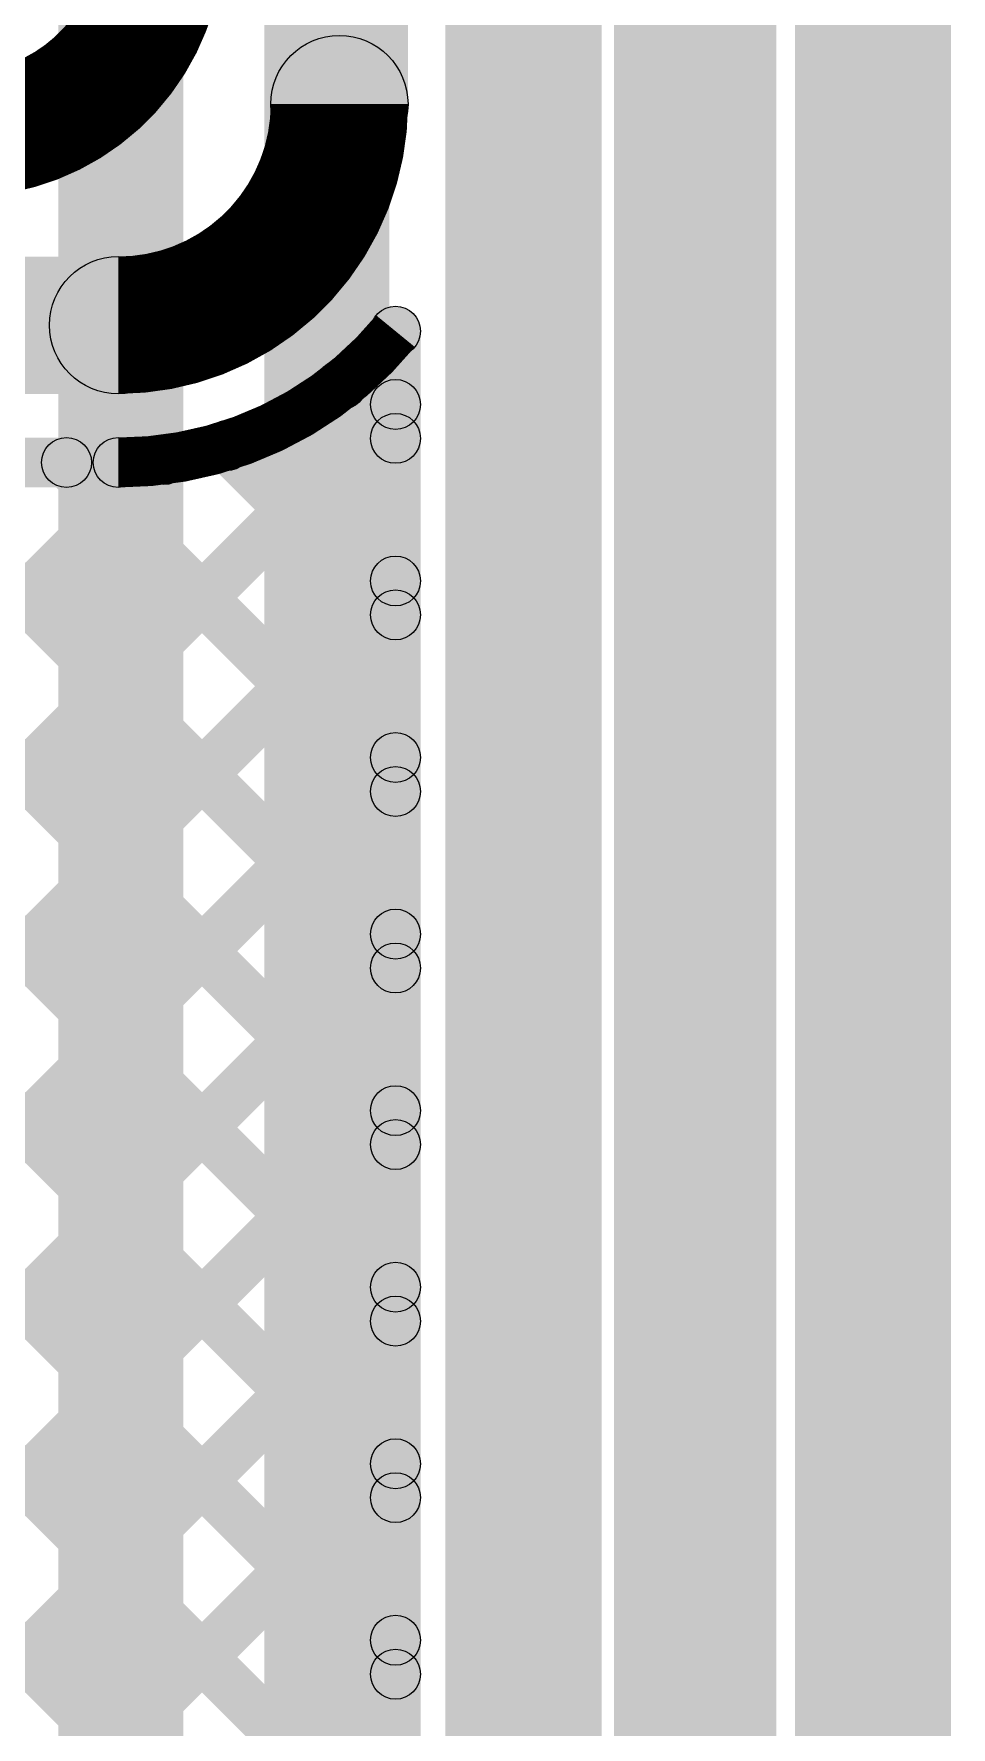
# Model space of a CAD drawing. Header units: millimetres. Extents: x -0.24 to 2.5, y 0 to 2.55.
# Drawn here: x 2.3411 to 2.488, y 0.9454 to 1.2167 of the extents above; entities that cross this region are included whole.
import ezdxf

# ---------------------------------------------------------------- set-up
doc = ezdxf.new("R2010")
doc.units = ezdxf.units.MM
doc.header["$MEASUREMENT"] = 0
doc.layers.add('BottomLayer', color=5, linetype='Continuous')
doc.layers.add('TopLayer', color=1, linetype='Continuous')

msp = doc.modelspace()

# ---------------------------------------------------------------- hatches: boundary and pattern name
at = {"layer": 'BottomLayer'}
for points in [[(2.488, 0.483), (2.468, 0.483), (2.468, 2.146), (2.488, 2.146)], [(2.46, 0.572), (2.44, 0.572), (2.44, 2.08305), (2.46, 2.08305)], [(2.401, 1.20542), (2.379, 1.20542), (2.379, 2.018), (2.401, 2.018)], [(2.432, 0.5826), (2.41, 0.5826), (2.41, 1.967), (2.432, 1.967)], [(2.155, 1.159), (2.155, 1.181), (2.35458, 1.181), (2.35458, 1.159)], [(2.403, 0.59171), (2.395, 0.59171), (2.395, 1.16904), (2.403, 1.16904)], [(2.38753, 1.15768), (2.39319, 1.16334), (2.40183, 1.1547), (2.39617, 1.14904)], [(1.94052, 0.69317), (1.93486, 0.69883), (2.39617, 1.16014), (2.40183, 1.15448)], [(2.36908, 1.14785), (2.37474, 1.15351), (2.40183, 1.12642), (2.39617, 1.12076)], [(1.89669, 0.67762), (1.89103, 0.68328), (2.35905, 1.15129), (2.3647, 1.14564)], [(2.14521, 1.14545), (2.15086, 1.15111), (2.40183, 0.90014), (2.39617, 0.89448)], [(2.16103, 1.144), (2.16103, 1.152), (2.35458, 1.152), (2.35458, 1.144)], [(2.17377, 1.14517), (2.17943, 1.15083), (2.40183, 0.92843), (2.39617, 0.92277)], [(2.20205, 1.14517), (2.20771, 1.15083), (2.40183, 0.95671), (2.39617, 0.95105)], [(2.23034, 1.14517), (2.23599, 1.15083), (2.40183, 0.98499), (2.39617, 0.97934)], [(2.25862, 1.14517), (2.26428, 1.15083), (2.40183, 1.01328), (2.39617, 1.00762)], [(2.28691, 1.14517), (2.29256, 1.15083), (2.40183, 1.04156), (2.39617, 1.03591)], [(2.31519, 1.14517), (2.32085, 1.15083), (2.40183, 1.06985), (2.39617, 1.06419)], [(2.34347, 1.14517), (2.34913, 1.15083), (2.40183, 1.09813), (2.39617, 1.09247)], [(1.98281, 0.70717), (1.97715, 0.71283), (2.39617, 1.13185), (2.40183, 1.12619)], [(2.01109, 0.70717), (2.00543, 0.71283), (2.39617, 1.10357), (2.40183, 1.09791)], [(2.03937, 0.70717), (2.03372, 0.71283), (2.39617, 1.07528), (2.40183, 1.06963)], [(2.13866, 0.77817), (2.133, 0.78383), (2.39617, 1.047), (2.40183, 1.04134)], [(2.16694, 0.77817), (2.16129, 0.78383), (2.39617, 1.01871), (2.40183, 1.01306)], [(2.19523, 0.77817), (2.18957, 0.78383), (2.39617, 0.99043), (2.40183, 0.98477)], [(2.20638, 0.76104), (2.20072, 0.7667), (2.39617, 0.96215), (2.40183, 0.95649)]]:
    msp.add_hatch(color=5, dxfattribs=at).paths.add_polyline_path(points)
h = msp.add_hatch(color=5, dxfattribs=at)
edge = h.paths.add_edge_path()
edge.add_arc((2.39, 1.20542), 0.011, 0, 360)
h = msp.add_hatch(color=5, dxfattribs=at)
edge = h.paths.add_edge_path()
edge.add_arc((2.39, 1.20542), 0.011, 0, 360)
h = msp.add_hatch(color=5, dxfattribs=at)
edge = h.paths.add_edge_path()
edge.add_arc((2.35458, 1.17), 0.011, 0, 360)
h = msp.add_hatch(color=5, dxfattribs=at)
edge = h.paths.add_edge_path()
edge.add_arc((2.35458, 1.17), 0.011, 0, 360)
h = msp.add_hatch(color=5, dxfattribs=at)
edge = h.paths.add_edge_path()
edge.add_arc((2.399, 1.16904), 0.004, 0, 360)
h = msp.add_hatch(color=5, dxfattribs=at)
edge = h.paths.add_edge_path()
edge.add_arc((2.399, 1.16904), 0.004, 0, 360)
h = msp.add_hatch(color=5, dxfattribs=at)
edge = h.paths.add_edge_path()
edge.add_arc((2.39036, 1.16051), 0.004, 0, 360)
h = msp.add_hatch(color=5, dxfattribs=at)
edge = h.paths.add_edge_path()
edge.add_arc((2.399, 1.15731), 0.004, 0, 360)
h = msp.add_hatch(color=5, dxfattribs=at)
edge = h.paths.add_edge_path()
edge.add_arc((2.399, 1.15187), 0.004, 0, 360)
h = msp.add_hatch(color=5, dxfattribs=at)
edge = h.paths.add_edge_path()
edge.add_arc((2.37191, 1.15068), 0.004, 0, 360)
h = msp.add_hatch(color=5, dxfattribs=at)
edge = h.paths.add_edge_path()
edge.add_arc((2.3463, 1.148), 0.004, 0, 360)
h = msp.add_hatch(color=5, dxfattribs=at)
edge = h.paths.add_edge_path()
edge.add_arc((2.35458, 1.148), 0.004, 0, 360)
h = msp.add_hatch(color=5, dxfattribs=at)
edge = h.paths.add_edge_path()
edge.add_arc((2.35458, 1.148), 0.004, 0, 360)
h = msp.add_hatch(color=5, dxfattribs=at)
edge = h.paths.add_edge_path()
edge.add_arc((2.36187, 1.14847), 0.004, 0, 360)
h = msp.add_hatch(color=5, dxfattribs=at)
edge = h.paths.add_edge_path()
edge.add_arc((2.399, 1.12902), 0.004, 0, 360)
h = msp.add_hatch(color=5, dxfattribs=at)
edge = h.paths.add_edge_path()
edge.add_arc((2.399, 1.12359), 0.004, 0, 360)
h = msp.add_hatch(color=5, dxfattribs=at)
edge = h.paths.add_edge_path()
edge.add_arc((2.399, 1.10074), 0.004, 0, 360)
h = msp.add_hatch(color=5, dxfattribs=at)
edge = h.paths.add_edge_path()
edge.add_arc((2.399, 1.0953), 0.004, 0, 360)
h = msp.add_hatch(color=5, dxfattribs=at)
edge = h.paths.add_edge_path()
edge.add_arc((2.399, 1.07245), 0.004, 0, 360)
h = msp.add_hatch(color=5, dxfattribs=at)
edge = h.paths.add_edge_path()
edge.add_arc((2.399, 1.06702), 0.004, 0, 360)
h = msp.add_hatch(color=5, dxfattribs=at)
edge = h.paths.add_edge_path()
edge.add_arc((2.399, 1.04417), 0.004, 0, 360)
h = msp.add_hatch(color=5, dxfattribs=at)
edge = h.paths.add_edge_path()
edge.add_arc((2.399, 1.03873), 0.004, 0, 360)
h = msp.add_hatch(color=5, dxfattribs=at)
edge = h.paths.add_edge_path()
edge.add_arc((2.399, 1.01589), 0.004, 0, 360)
h = msp.add_hatch(color=5, dxfattribs=at)
edge = h.paths.add_edge_path()
edge.add_arc((2.399, 1.01045), 0.004, 0, 360)
h = msp.add_hatch(color=5, dxfattribs=at)
edge = h.paths.add_edge_path()
edge.add_arc((2.399, 0.9876), 0.004, 0, 360)
h = msp.add_hatch(color=5, dxfattribs=at)
edge = h.paths.add_edge_path()
edge.add_arc((2.399, 0.98217), 0.004, 0, 360)
h = msp.add_hatch(color=5, dxfattribs=at)
edge = h.paths.add_edge_path()
edge.add_arc((2.399, 0.95932), 0.004, 0, 360)
h = msp.add_hatch(color=5, dxfattribs=at)
edge = h.paths.add_edge_path()
edge.add_arc((2.399, 0.95388), 0.004, 0, 360)
at = {"layer": 'TopLayer'}
for points in [[(2.483, 0.52527), (2.463, 0.52527), (2.463, 2.14068), (2.483, 2.14068)], [(2.454, 0.556), (2.434, 0.556), (2.434, 1.842), (2.454, 1.842)], [(2.427, 0.73218), (2.407, 0.73218), (2.407, 1.78951), (2.427, 1.78951)], [(2.398, 0.769), (2.378, 0.769), (2.378, 1.6831), (2.398, 1.6831)], [(2.365, 0.825), (2.345, 0.825), (2.345, 1.465), (2.365, 1.465)]]:
    msp.add_hatch(color=1, dxfattribs=at).paths.add_polyline_path(points)

# ---------------------------------------------------------------- linework, layer by layer
at = {"layer": 'BottomLayer'}
for points, const_width in [([(2.3615, 1.23222, -0.414214), (2.32983, 1.20055)], 0.02), ([(2.39, 1.20542, -0.414214), (2.35458, 1.17)], 0.022), ([(2.399, 1.16904, -0.224804), (2.35458, 1.148)], 0.008)]:
    msp.add_lwpolyline(points, format="xyb", dxfattribs=dict(at, const_width=const_width))
for centre, radius in [((2.39, 1.20542), 0.011), ((2.39, 1.20542), 0.011), ((2.35458, 1.17), 0.011), ((2.35458, 1.17), 0.011), ((2.399, 1.16904), 0.004), ((2.399, 1.16904), 0.004), ((2.39036, 1.16051), 0.004), ((2.399, 1.15731), 0.004), ((2.399, 1.15187), 0.004), ((2.37191, 1.15068), 0.004), ((2.3463, 1.148), 0.004), ((2.35458, 1.148), 0.004), ((2.35458, 1.148), 0.004), ((2.36187, 1.14847), 0.004), ((2.399, 1.12902), 0.004), ((2.399, 1.12359), 0.004), ((2.399, 1.10074), 0.004), ((2.399, 1.0953), 0.004), ((2.399, 1.07245), 0.004), ((2.399, 1.06702), 0.004), ((2.399, 1.04417), 0.004), ((2.399, 1.03873), 0.004), ((2.399, 1.01589), 0.004), ((2.399, 1.01045), 0.004), ((2.399, 0.9876), 0.004), ((2.399, 0.98217), 0.004), ((2.399, 0.95932), 0.004), ((2.399, 0.95388), 0.004)]:
    msp.add_circle(centre, radius, dxfattribs=at)

doc.saveas('drawing.dxf')
